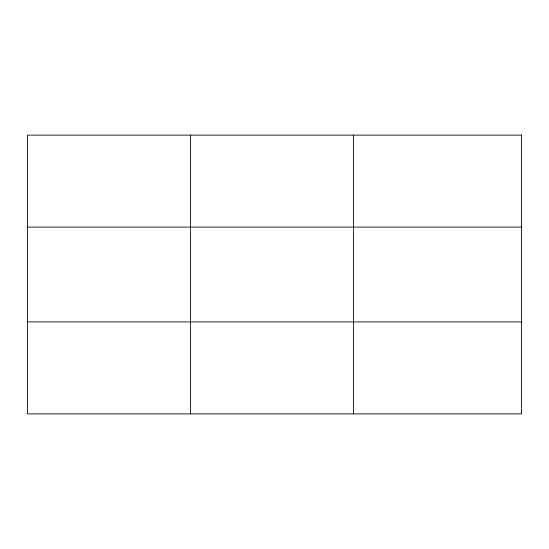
<?xml version="1.0" encoding="UTF-8"?>
<svg xmlns="http://www.w3.org/2000/svg" width="549" height="549" viewBox="0 0 549 549"><rect width="100%" height="100%" fill="white"/><g stroke="black" fill="none" stroke-linecap="round" stroke-linejoin="round"><path stroke-width="0.82" d="M190.503 135.116L190.503 413.884M353.556 135.116L353.556 413.884M27.45 227.108L521.55 227.108M27.45 321.892L521.55 321.892M521.55 135.116L521.55 413.884L27.45 413.884L27.45 135.116L521.55 135.116"/></g></svg>
